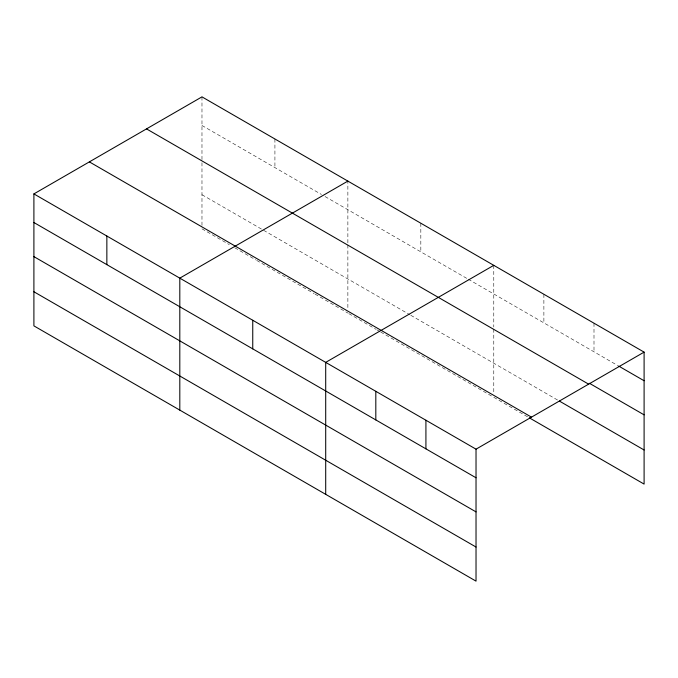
<?xml version="1.0" encoding="UTF-8"?>
<svg xmlns="http://www.w3.org/2000/svg" width="678" height="678" viewBox="0 0 678 678"><rect width="100%" height="100%" fill="white"/><g stroke="black" fill="none" stroke-linecap="round" stroke-linejoin="round"><path stroke-width="0.51" stroke-dasharray="3.39 2.54" d="M201.976 159.593L201.976 96.869M347.873 242.792L347.873 181.102M201.976 125.481L321.431 194.45M325.076 196.561L467.328 278.692M468.244 279.217L617.683 365.493M201.976 194.73L409.885 314.762M410.792 315.295L557.553 400.02M201.976 228.833L229.325 244.631M234.8 247.784L255.776 259.894M256.682 260.42L314.134 293.591M315.05 294.116L347.873 313.067M348.789 313.6L376.146 329.389M377.053 329.915L379.79 331.5M380.705 332.025L419.911 354.662M421.741 355.713L491.957 396.257M493.779 397.308L528.399 417.292M593.996 323.203L593.996 351.814M543.883 294.269L543.883 322.889M493.779 265.344L493.779 327.025M493.779 329.093L493.779 393.172M420.826 223.223L420.826 251.835M347.873 244.86L347.873 308.939M274.921 138.99L274.921 167.602M201.976 162.686L201.976 225.732"/><path stroke-width="1.02" d="M33.9 193.908L476.024 449.167L476.024 581.131L33.9 325.872L33.9 193.908L201.976 96.869L644.1 352.128L644.1 484.092L529.306 417.817M347.873 181.102L179.806 278.141L179.806 410.105M493.779 265.344L325.703 362.374L325.703 494.338M476.024 449.167L644.1 352.128M618.59 366.018L644.1 380.748M589.436 383.29L644.1 414.851M146.507 128.888L588.64 384.155M559.375 401.071L644.1 449.989M89.36 161.881L531.493 417.148M33.9 222.52L476.024 477.778M33.9 256.623L476.024 511.882M33.9 291.76L476.024 547.027M425.92 420.233L425.92 448.853M375.815 391.308L375.815 419.919M252.75 320.262L252.75 348.873M106.853 236.02L106.853 264.64"/></g></svg>
